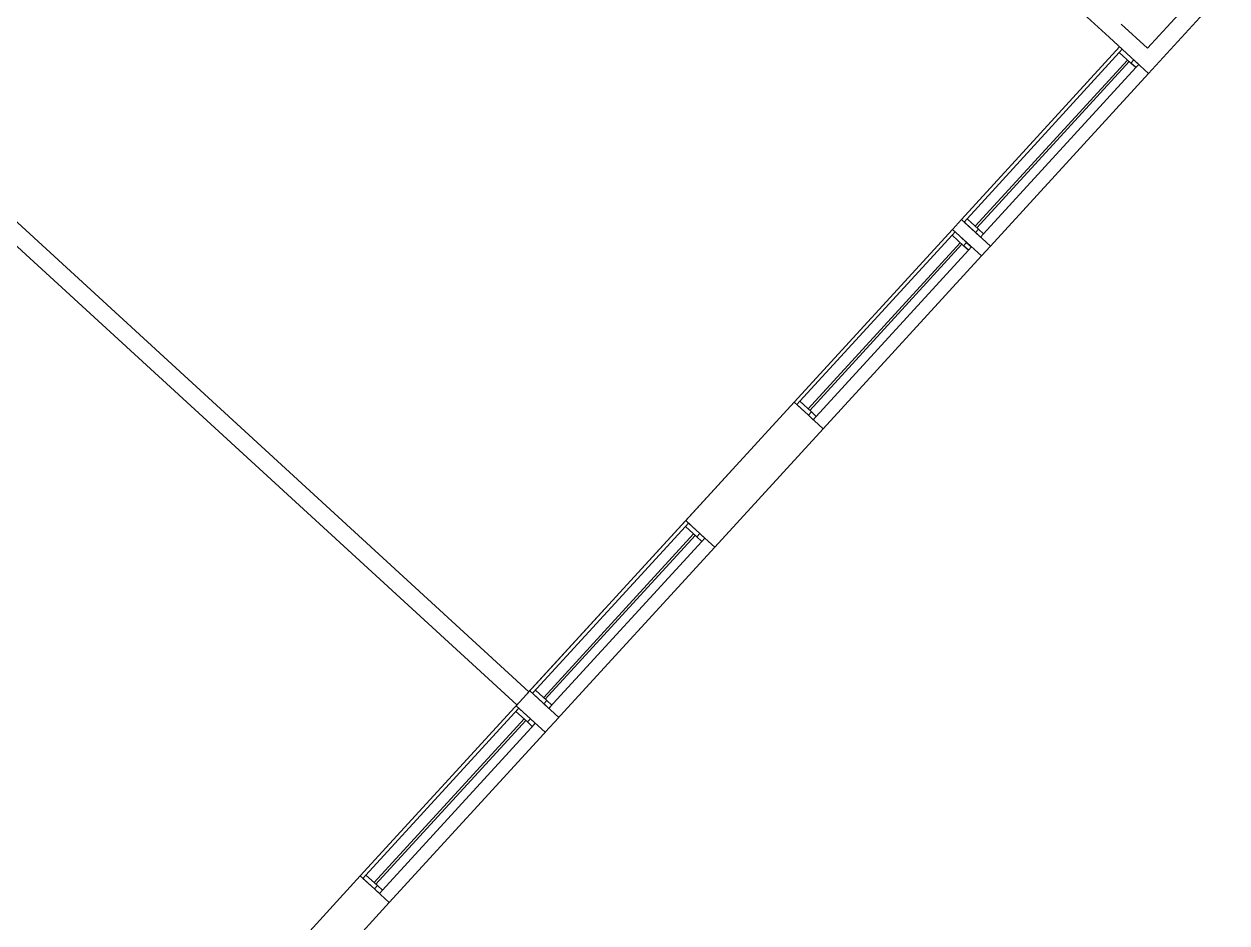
# Model space of a CAD drawing. Header units: inches. Extents: x -2 to 15026, y -1056 to 7065.
# Drawn here: x 3763 to 4302, y 2453 to 2856 of the extents above; entities that cross this region are included whole.
import ezdxf

# ---------------------------------------------------------------- set-up
doc = ezdxf.new("R2010")
doc.units = ezdxf.units.IN
doc.header["$LTSCALE"] = 48
doc.header["$MEASUREMENT"] = 0
for name, color, linetype in [('A-GLAZ', 1, 'CONTINUOUS'), ('A-GLAZ-DETL', 5, 'CONTINUOUS'), ('A-WALL', 7, 'CONTINUOUS'), ('A-WALL-SILL', 3, 'CONTINUOUS')]:
    doc.layers.add(name, color=color, linetype=linetype)

msp = doc.modelspace()

# ---------------------------------------------------------------- linework, layer by layer
at = {"layer": 'A-GLAZ', "linetype": 'Continuous'}
for p, q in [((4185.98, 2768.29), (4254.21, 2842.75)), ((4257.9, 2839.37), (4189.66, 2764.91)), ((4258.64, 2838.7), (4190.4, 2764.23)), ((4193.35, 2761.53), (4261.59, 2835.99)), ((4110.99, 2686.45), (4179.22, 2760.91)), ((4182.91, 2757.53), (4114.67, 2683.07)), ((4183.65, 2756.86), (4115.41, 2682.39)), ((4118.36, 2679.69), (4186.59, 2754.16)), ((3991.41, 2555.95), (4059.64, 2630.41)), ((4063.33, 2627.04), (3996.11, 2553.69)), ((4064.07, 2626.36), (3996.85, 2553.01)), ((3998.78, 2549.19), (4067.02, 2623.66)), ((3916.42, 2474.11), (3984.65, 2548.58)), ((3987.32, 2544.09), (3920.1, 2470.73)), ((3988.06, 2543.41), (3920.84, 2470.06)), ((3923.79, 2467.36), (3992.02, 2541.82))]:
    msp.add_line(p, q, dxfattribs=at)
at = {"layer": 'A-GLAZ-DETL', "linetype": 'Continuous'}
for p, q in [((4255.56, 2844.23), (4254.21, 2842.75)), ((4254.21, 2842.75), (4259.37, 2838.02)), ((4259.37, 2838.02), (4260.72, 2839.5)), ((4259.37, 2838.02), (4260.72, 2839.5)), ((4261.59, 2835.99), (4259.37, 2838.02)), ((4260.72, 2839.5), (4262.94, 2837.47)), ((4262.94, 2837.47), (4261.59, 2835.99)), ((4185.98, 2768.29), (4184.63, 2766.81)), ((4191.14, 2763.56), (4185.98, 2768.29)), ((4180.57, 2762.39), (4179.22, 2760.91)), ((4185.73, 2757.66), (4180.57, 2762.39)), ((4184.63, 2766.81), (4189.79, 2762.08)), ((4189.79, 2762.08), (4191.14, 2763.56)), ((4189.79, 2762.08), (4191.14, 2763.56)), ((4192, 2760.06), (4189.79, 2762.08)), ((4191.14, 2763.56), (4193.35, 2761.53)), ((4179.22, 2760.91), (4184.38, 2756.18)), ((4184.38, 2756.18), (4185.73, 2757.66)), ((4184.38, 2756.18), (4185.73, 2757.66)), ((4185.73, 2757.66), (4187.95, 2755.63)), ((4193.35, 2761.53), (4192, 2760.06)), ((4186.59, 2754.16), (4184.38, 2756.18)), ((4187.95, 2755.63), (4186.59, 2754.16)), ((4110.99, 2686.45), (4109.64, 2684.97)), ((4110.99, 2686.45), (4109.64, 2684.97)), ((4116.15, 2681.72), (4110.99, 2686.45)), ((4116.15, 2681.72), (4110.99, 2686.45)), ((4109.64, 2684.97), (4114.8, 2680.24)), ((4109.64, 2684.97), (4114.8, 2680.24)), ((4114.8, 2680.24), (4116.15, 2681.72)), ((4114.8, 2680.24), (4116.15, 2681.72)), ((4114.8, 2680.24), (4116.15, 2681.72)), ((4114.8, 2680.24), (4116.15, 2681.72)), ((4116.15, 2681.72), (4118.36, 2679.69)), ((4116.15, 2681.72), (4118.36, 2679.69)), ((4117.01, 2678.22), (4114.8, 2680.24)), ((4117.01, 2678.22), (4114.8, 2680.24)), ((4118.36, 2679.69), (4117.01, 2678.22)), ((4118.36, 2679.69), (4117.01, 2678.22)), ((4060.99, 2631.89), (4059.64, 2630.41)), ((4059.64, 2630.41), (4064.8, 2625.69)), ((4066.15, 2627.16), (4060.99, 2631.89)), ((4064.8, 2625.69), (4066.15, 2627.16)), ((4064.8, 2625.69), (4066.15, 2627.16)), ((4066.15, 2627.16), (4068.37, 2625.13)), ((4067.02, 2623.66), (4064.8, 2625.69)), ((4068.37, 2625.13), (4067.02, 2623.66)), ((3992.43, 2557.06), (3991.08, 2555.59)), ((3997.59, 2552.33), (3992.43, 2557.06)), ((3991.08, 2555.59), (3996.24, 2550.86)), ((3996.24, 2550.86), (3997.59, 2552.33)), ((3996.24, 2550.86), (3997.59, 2552.33)), ((3997.59, 2552.33), (3999.8, 2550.31)), ((3984.98, 2548.94), (3983.63, 2547.46)), ((3983.63, 2547.46), (3988.79, 2542.73)), ((3990.14, 2544.21), (3984.98, 2548.94)), ((3998.45, 2548.83), (3996.24, 2550.86)), ((3999.8, 2550.31), (3998.45, 2548.83)), ((3988.79, 2542.73), (3990.14, 2544.21)), ((3988.79, 2542.73), (3990.14, 2544.21)), ((3991, 2540.71), (3988.79, 2542.73)), ((3990.14, 2544.21), (3992.36, 2542.18)), ((3992.36, 2542.18), (3991, 2540.71)), ((3916.42, 2474.11), (3915.07, 2472.64)), ((3916.42, 2474.11), (3915.07, 2472.64)), ((3915.07, 2472.64), (3920.23, 2467.91)), ((3915.07, 2472.64), (3920.23, 2467.91)), ((3921.58, 2469.38), (3916.42, 2474.11)), ((3921.58, 2469.38), (3916.42, 2474.11)), ((3920.23, 2467.91), (3921.58, 2469.38)), ((3920.23, 2467.91), (3921.58, 2469.38)), ((3920.23, 2467.91), (3921.58, 2469.38)), ((3920.23, 2467.91), (3921.58, 2469.38)), ((3922.44, 2465.88), (3920.23, 2467.91)), ((3922.44, 2465.88), (3920.23, 2467.91)), ((3921.58, 2469.38), (3923.79, 2467.36)), ((3921.58, 2469.38), (3923.79, 2467.36)), ((3923.79, 2467.36), (3922.44, 2465.88)), ((3923.79, 2467.36), (3922.44, 2465.88))]:
    msp.add_line(p, q, dxfattribs=at)
at = {"layer": 'A-WALL', "linetype": 'Continuous'}
for p, q in [((3989.53, 2556.31), (3555.74, 2953.81)), ((3550.33, 2947.91), (3984.13, 2550.41)), ((4266.87, 2844.72), (4291.19, 2871.26)), ((4267.36, 2833.42), (4302.49, 2871.75)), ((4234.92, 2863.14), (4249.67, 2849.63)), ((4249.67, 2849.63), (4234.92, 2863.14)), ((4266.87, 2844.72), (4255.07, 2855.53)), ((4249.67, 2849.63), (4261.46, 2838.82)), ((4267.36, 2833.42), (4261.46, 2838.82)), ((4179.38, 2763.49), (4183.43, 2767.91)), ((4196.42, 2756), (4183.43, 2767.91)), ((4179.38, 2763.49), (4192.37, 2751.58)), ((4192.37, 2751.58), (4196.42, 2756)), ((3989.53, 2556.31), (4108.44, 2686.07)), ((4108.44, 2686.07), (4113.32, 2681.59)), ((4121.43, 2674.16), (4115.53, 2679.57)), ((4072.79, 2621.08), (4121.43, 2674.16)), ((4059.8, 2632.99), (4080.74, 2655.84)), ((4064.68, 2628.51), (4059.8, 2632.99)), ((4066.89, 2626.48), (4072.79, 2621.08)), ((3983.78, 2550.04), (3989.88, 2556.69)), ((4002.87, 2544.78), (3989.88, 2556.69)), ((3983.78, 2550.04), (3996.78, 2538.13)), ((3996.78, 2538.13), (4002.87, 2544.78)), ((3865.23, 2420.65), (3913.87, 2473.74)), ((3918.75, 2469.26), (3913.88, 2473.74)), ((3926.86, 2461.83), (3920.96, 2467.23)), ((3878.22, 2408.74), (3926.86, 2461.83))]:
    msp.add_line(p, q, dxfattribs=at)
at = {"layer": 'A-WALL-SILL', "linetype": 'Continuous'}
for p, q in [((4183.43, 2767.91), (4254.37, 2845.32)), ((4196.42, 2756), (4267.36, 2833.42)), ((4108.44, 2686.07), (4179.38, 2763.49)), ((4121.43, 2674.16), (4192.37, 2751.58)), ((3988.87, 2555.58), (4059.8, 2632.99)), ((4001.85, 2543.67), (4072.79, 2621.08)), ((3913.88, 2473.74), (3984.81, 2551.16)), ((3926.86, 2461.83), (3997.8, 2539.24))]:
    msp.add_line(p, q, dxfattribs=at)

doc.saveas('drawing.dxf')
